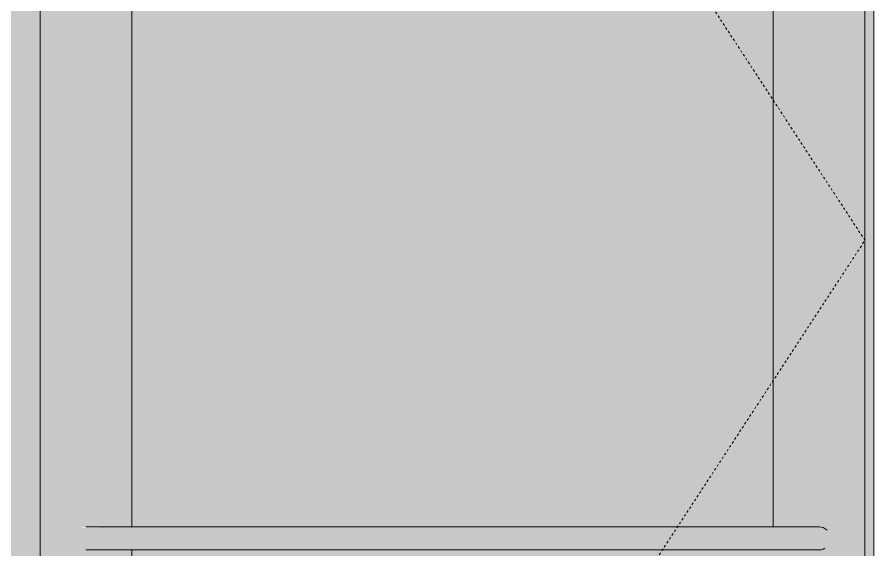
# Model space of a CAD drawing. Header units: inches. Extents: x -3547 to 1672, y -48 to 208.
# Drawn here: x 946.01 to 983.4, y 41.5 to 64.74 of the extents above; entities that cross this region are included whole.
import ezdxf

# ---------------------------------------------------------------- set-up
doc = ezdxf.new("R2010")
doc.units = ezdxf.units.IN
doc.header["$MEASUREMENT"] = 0
doc.linetypes.add('Dash 1_16_', pattern=[0.125, 0.0625, -0.0625])
for name, color, linetype, lineweight in [('0-4', 10, 'Continuous', 5), ('A-DOOR', 31, 'Continuous', 18), ('A-DOOR-1', 31, 'Dash 1_16_', 9), ('A-DOOR-2', 31, 'Continuous', 9), ('A-DOOR-FRAM', 31, 'Continuous', 9), ('A-DOOR-FRAM-1', 31, 'Continuous', 18), ('A-DOOR-GLAZ-1', 31, 'Continuous', 18), ('A-GLAZ-CWMG', 51, 'Continuous', 9), ('A-WALL-3', 7, 'Continuous', 18)]:
    doc.layers.add(name, color=color, linetype=linetype, lineweight=lineweight)

# ---------------------------------------------------------------- blocks, each defined once
blk = doc.blocks.new('CTR - 1st Phase - Shell_rvt-7-Elevation 5 - c')
at = {"layer": 'A-WALL-3'}
blk.add_line((-11285.914, 108.75), (-11285.914, 27.588), dxfattribs=at)
blk = doc.blocks.new('Storefront_Entry_Door-_Single_7051 - Store Front Single Door-2000376-Elevation 5 - c')
at = {"layer": 'A-DOOR'}
for points in [[(-11319.306, 42), (-11319.305, 42), (-11319.305, 42.5), (-11319.374, 42.483), (-11320.495, 42.458), (-11320.555, 42.433), (-11320.704, 42.294), (-11320.762, 42.191), (-11320.788, 42.129), (-11320.788, 42), (-11319.464, 42)], [(-11314.212, 42), (-11289.305, 42), (-11289.305, 42.5), (-11319.305, 42.483), (-11319.305, 42), (-11317.123, 42)], [(-11287.869, 42), (-11287.805, 42), (-11287.847, 42.19), (-11287.92, 42.313), (-11287.994, 42.374), (-11288.094, 42.445), (-11288.132, 42.462), (-11288.299, 42.494), (-11288.856, 42.5), (-11289.305, 42.483), (-11289.305, 42), (-11287.933, 42)], [(-11320.305, 41.5), (-11320.118, 41.502), (-11319.374, 41.517), (-11319.305, 41.517), (-11319.306, 42), (-11320.805, 42), (-11320.76, 41.804), (-11320.72, 41.726), (-11320.628, 41.623), (-11320.5, 41.544), (-11320.352, 41.506), (-11320.323, 41.502)], [(-11319.305, 41.5), (-11289.305, 41.517), (-11289.305, 42), (-11319.305, 42), (-11319.305, 41.517)], [(-11289.305, 41.5), (-11288.195, 41.523), (-11288.014, 41.598), (-11287.917, 41.692), (-11287.84, 41.826), (-11287.819, 41.889), (-11287.822, 42), (-11289.305, 42), (-11289.305, 41.509)]]:
    blk.add_hatch(color=256, dxfattribs=at).paths.add_polyline_path(points, flags=0)
at = {"layer": 'A-DOOR-FRAM-1'}
h = blk.add_hatch(color=256, dxfattribs=at)
h.paths.add_polyline_path([(-11322.305, 0), (-11317.819, 0.022), (-11317.828, 0.089), (-11317.641, 1.296), (-11317.575, 1.455), (-11317.518, 1.548), (-11317.436, 1.635), (-11317.234, 1.728), (-11312.181, 3.551), (-11309.081, 4.666), (-11308.915, 4.865), (-11308.816, 5.058), (-11308.737, 5.289), (-11308.674, 5.57), (-11308.647, 5.727), (-11308.647, 12), (-11318.305, 12), (-11318.305, 14.082), (-11320.576, 14.101), (-11320.855, 14.165), (-11321.036, 14.309), (-11321.141, 14.438), (-11321.215, 14.606), (-11321.242, 14.73), (-11321.238, 14.85), (-11318.305, 14.85), (-11318.305, 41.5), (-11319.648, 41.522), (-11319.954, 41.512), (-11320.153, 41.509), (-11320.236, 41.509), (-11320.363, 41.508), (-11320.512, 41.549), (-11320.575, 41.582), (-11320.68, 41.675), (-11320.762, 41.809), (-11320.788, 41.871), (-11320.805, 42), (-11320.761, 42.193), (-11320.69, 42.312), (-11320.628, 42.377), (-11320.495, 42.458), (-11320.352, 42.494), (-11320.236, 42.491), (-11320.118, 42.498), (-11319.373, 42.483), (-11319.22, 42.5), (-11318.305, 42.5), (-11318.305, 106), (-11290.305, 106), (-11290.305, 42.5), (-11288.201, 42.48), (-11288.083, 42.437), (-11287.891, 42.275), (-11287.841, 42.176), (-11287.817, 42.089), (-11287.805, 42), (-11287.85, 41.802), (-11287.917, 41.692), (-11288.017, 41.596), (-11288.094, 41.556), (-11288.311, 41.515), (-11289.069, 41.501), (-11290.305, 41.5), (-11290.295, 19.325), (-11289.868, 19.733), (-11289.17, 20.554), (-11288.533, 21.506), (-11287.784, 22.857), (-11287.463, 23.541), (-11287.044, 24.492), (-11286.305, 26.435), (-11286.305, 108.75), (-11322.305, 108.75), (-11322.305, 8.464)], flags=0)
h.paths.add_polyline_path([(-11305.479, 0), (-11298.091, 0.001), (-11298.091, 0.094), (-11298.22, 0.12), (-11298.595, 0.12), (-11298.595, 0.238), (-11306.755, 2.561), (-11307.351, 2.603), (-11307.801, 2.597), (-11308.108, 2.57), (-11308.446, 2.517), (-11308.666, 2.46), (-11316.864, 0.09), (-11316.864, 0), (-11308.39, 0)], flags=0)
h.paths.add_polyline_path([(-11286.305, 0), (-11286.324, 1.125), (-11287.748, 1.125), (-11287.75, 1.205), (-11287.862, 1.446), (-11292.503, 0.616), (-11295.291, 0.12), (-11297.132, 0.12), (-11297.136, 0.022), (-11297.174, 0.001), (-11286.559, 0)], flags=0)
h.paths.add_polyline_path([(-11297.235, 0.831), (-11288.185, 2.867), (-11288.179, 2.852), (-11288.014, 2.895), (-11287.829, 3.011), (-11287.694, 3.19), (-11287.644, 3.381), (-11287.644, 5.984), (-11289.425, 5.984), (-11289.433, 6.3), (-11290.248, 6.454), (-11290.752, 6.583), (-11291.421, 6.811), (-11292.261, 7.197), (-11300.689, 11.181), (-11302.463, 12), (-11306.309, 12), (-11306.291, 5.626), (-11306.219, 5.289), (-11306.132, 5.042), (-11306.041, 4.865), (-11305.933, 4.727), (-11305.805, 4.624), (-11305.479, 4.503), (-11300.43, 2.712), (-11297.565, 1.661), (-11297.474, 1.588), (-11297.4, 1.487), (-11297.323, 1.319), (-11297.285, 1.166), (-11297.258, 0.988)], flags=0)
h.paths.add_polyline_path([(-11287.172, 2.831), (-11286.81, 2.866), (-11286.559, 2.867), (-11287.13, 2.853), (-11287.144, 2.845)], flags=0)
h.paths.add_polyline_path([(-11286.305, 2.853), (-11286.322, 2.887), (-11286.473, 2.867), (-11286.324, 2.855)], flags=0)
h.paths.add_polyline_path([(-11306.49, 5.039), (-11306.532, 5.257), (-11306.543, 5.347), (-11306.549, 5.653), (-11306.569, 5.682), (-11306.518, 5.065), (-11306.507, 5.055)], flags=0)
h.paths.add_polyline_path([(-11308.409, 5.087), (-11308.406, 5.653), (-11308.422, 5.601), (-11308.412, 5.347), (-11308.437, 5.134), (-11308.412, 5.092)], flags=0)
at = {"layer": 'A-DOOR-GLAZ-1'}
h = blk.add_hatch(color=256, dxfattribs=at)
h.paths.add_polyline_path([(-11318.305, 12), (-11308.647, 12), (-11308.647, 13.894), (-11315.228, 13.894), (-11315.228, 14.082), (-11318.305, 14.082), (-11318.305, 12.698)], flags=0)
h.paths.add_polyline_path([(-11302.448, 12), (-11302.436, 12), (-11306.309, 13.797), (-11306.309, 12), (-11302.463, 12)], flags=0)
h.paths.add_polyline_path([(-11315.917, 14.85), (-11308.498, 14.871), (-11309.151, 15.311), (-11309.829, 16.177), (-11309.89, 16.483), (-11309.893, 16.714), (-11309.781, 17.608), (-11309.703, 17.828), (-11309.583, 17.938), (-11309.118, 17.947), (-11301.656, 17.976), (-11296.995, 18.016), (-11296.958, 18.053), (-11293.668, 18.072), (-11293.057, 18.115), (-11292.435, 18.207), (-11291.796, 18.389), (-11291.437, 18.536), (-11290.774, 18.931), (-11290.305, 19.317), (-11290.305, 41.5), (-11318.305, 41.5), (-11318.305, 14.85), (-11315.918, 14.85)], flags=0)
h.paths.add_polyline_path([(-11290.925, 42.5), (-11290.305, 42.5), (-11290.305, 106), (-11318.305, 106), (-11318.305, 42.5), (-11314.212, 42.5)], flags=0)
at = {"layer": 'A-DOOR-1'}
for p, q in [((-11286.305, 55), (-11321.487, 108.75)), ((-11312.585, 14.85), (-11286.305, 55))]:
    blk.add_line(p, q, dxfattribs=at)
at = {"layer": 'A-DOOR-2'}
for p, q in [((-11289.305, 42.5), (-11319.305, 42.5)), ((-11319.305, 41.5), (-11289.305, 41.5))]:
    blk.add_line(p, q, dxfattribs=at)
at = {"layer": 'A-DOOR-2', "flags": 128}
for points in [[(-11319.305, 42.5), (-11319.845, 42.5), (-11320.214, 42.5), (-11320.305, 42.5)], [(-11288.305, 42.5), (-11288.463, 42.5), (-11288.888, 42.5), (-11289.305, 42.5)], [(-11320.305, 41.5), (-11320.146, 41.5), (-11319.722, 41.5), (-11319.305, 41.5)], [(-11289.305, 41.5), (-11288.765, 41.5), (-11288.396, 41.5), (-11288.305, 41.5)]]:
    blk.add_lwpolyline(points, dxfattribs=at)
at = {"layer": 'A-DOOR-2'}
for start, end in [(45, 93.8316), (260.1527, 300)]:
    blk.add_arc((-11288.305, 42), 0.5, start, end, dxfattribs=at)
at = {"layer": 'A-DOOR-FRAM'}
for p, q in [((-11318.305, 42.5), (-11318.305, 106)), ((-11290.305, 106), (-11290.305, 42.499)), ((-11318.305, 14.85), (-11318.305, 41.501))]:
    blk.add_line(p, q, dxfattribs=at)
blk = doc.blocks.new('Rectangular Mullion - 2_ x 4_ rectangular-2000371-Elevation 5 - c')
at = {"layer": 'A-GLAZ-CWMG'}
blk.add_hatch(color=256, dxfattribs=at).paths.add_polyline_path([(-11399.055, 0), (-11399.055, 108.75), (-11401.055, 108.75), (-11401.055, 0)], flags=0)
blk.add_line((-11399.055, 0), (-11399.055, 108.75), dxfattribs=at)
blk = doc.blocks.new('Rectangular Mullion - 2_ x 4_ rectangular-V9-Elevation 5 - c')
at = {"layer": 'A-GLAZ-CWMG'}
h = blk.add_hatch(color=256, dxfattribs=at)
h.paths.add_polyline_path([(-11286.305, 0), (-11285.914, 0), (-11285.936, 1.125), (-11286.305, 1.125), (-11286.305, 1.055)], flags=0)
h.paths.add_polyline_path([(-11286.013, 2.816), (-11286.185, 2.887), (-11286.305, 2.867), (-11286.293, 2.852), (-11286.048, 2.822)], flags=0)
h.paths.add_polyline_path([(-11286.305, 26.435), (-11285.914, 27.602), (-11285.914, 108.75), (-11286.305, 108.75), (-11286.305, 26.457)], flags=0)
blk.add_line((-11286.305, 108.75), (-11286.305, 26.435), dxfattribs=at)

msp = doc.modelspace()

# ---------------------------------------------------------------- block references
at = {"layer": '0-4'}
msp.add_blockref('CTR - 1st Phase - Shell_rvt-7-Elevation 5 - c', (12269.317, 0), dxfattribs=at)
at = {"layer": 'A-DOOR'}
msp.add_blockref('Storefront_Entry_Door-_Single_7051 - Store Front Single Door-2000376-Elevation 5 - c', (12269.317, 0), dxfattribs=at)
at = {"layer": 'A-GLAZ-CWMG'}
for name, p in [('Rectangular Mullion - 2_ x 4_ rectangular-2000371-Elevation 5 - c', (12346.067, 0)), ('Rectangular Mullion - 2_ x 4_ rectangular-V9-Elevation 5 - c', (12269.317, 0))]:
    msp.add_blockref(name, p, dxfattribs=at)

doc.saveas('drawing.dxf')
